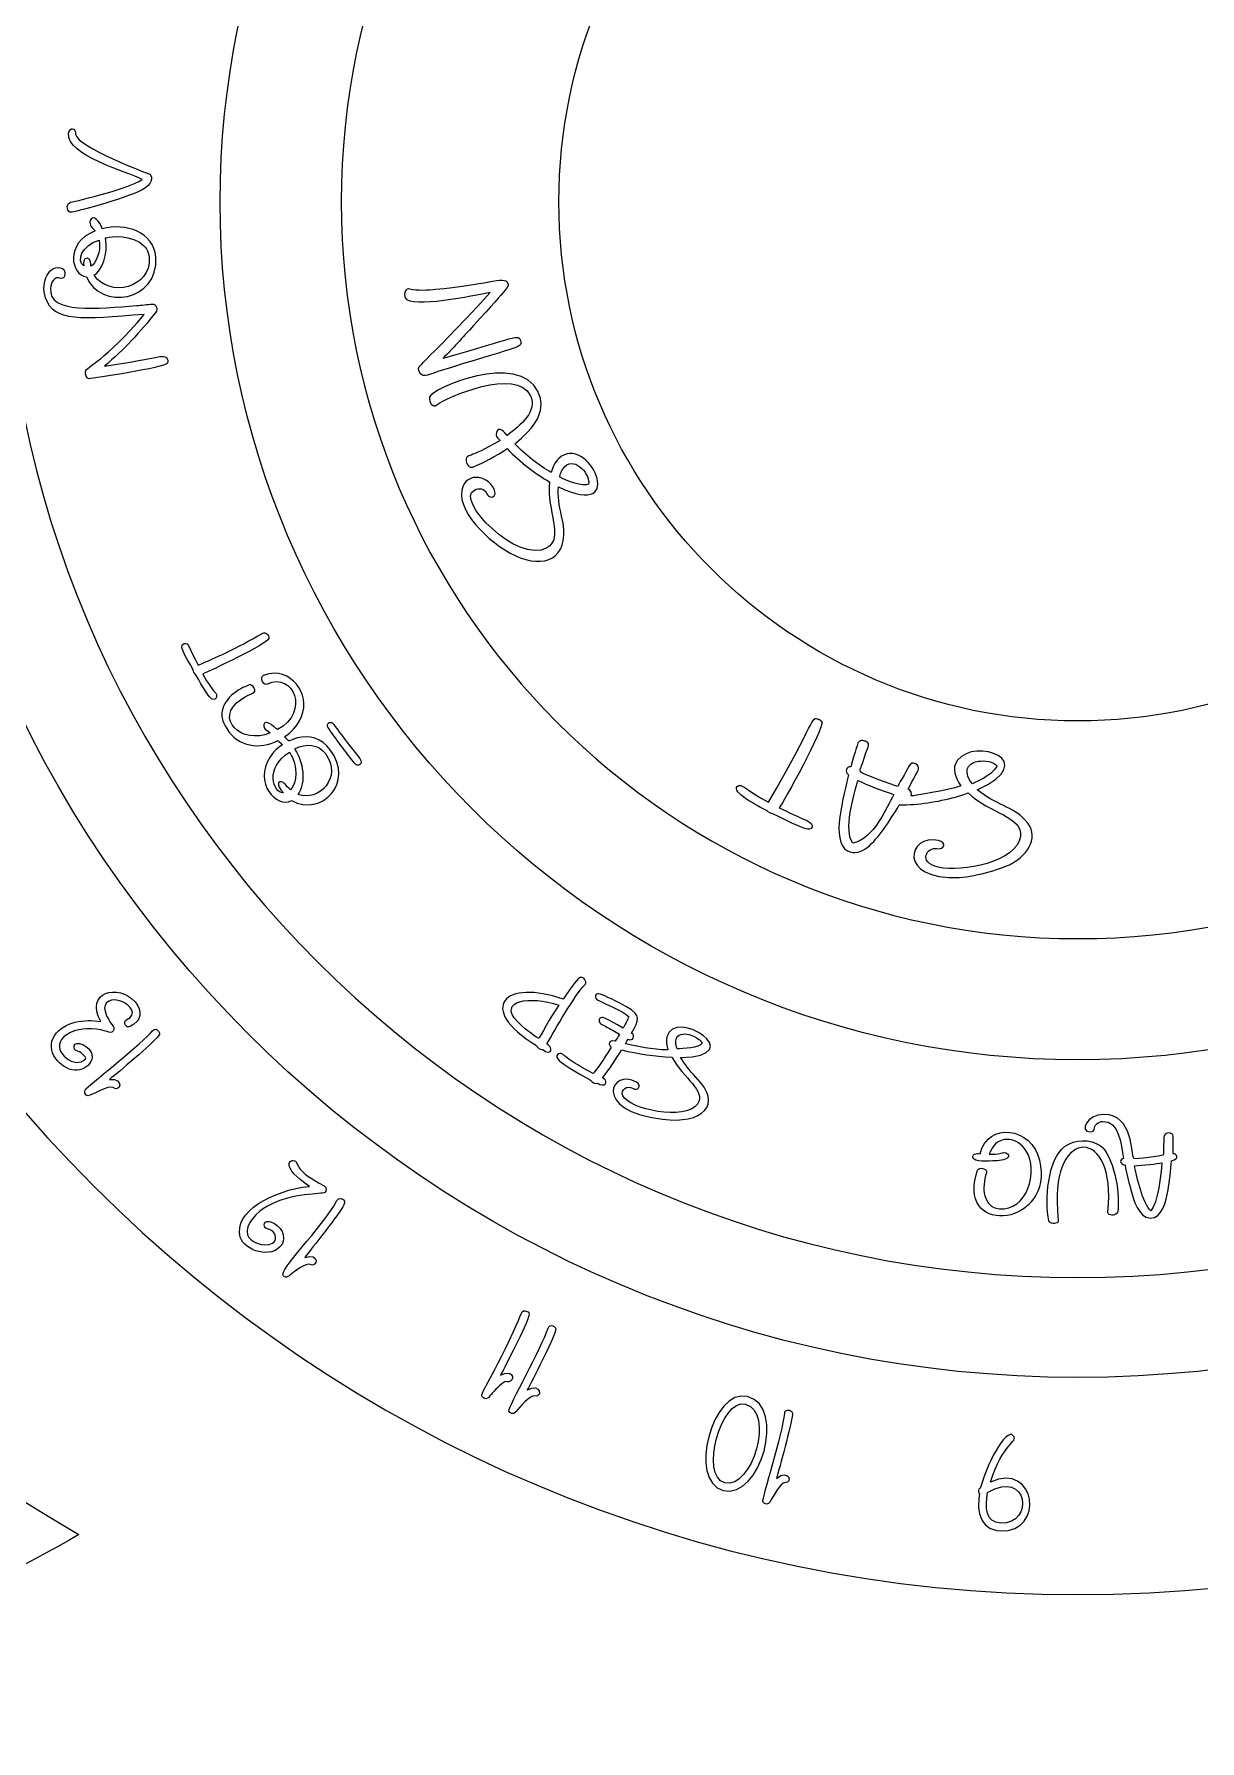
# Model space of a CAD drawing. Header units: inches. Extents: x 0.2 to 23.6, y -0.2 to 8.2.
# Drawn here: x 6.169 to 9.137, y 0.076 to 4.42 of the extents above; entities that cross this region are included whole.
import ezdxf

# ---------------------------------------------------------------- set-up
doc = ezdxf.new("R2010")
doc.units = ezdxf.units.IN
doc.header["$MEASUREMENT"] = 0
doc.layers.add('_U+0421_U+043B_U+043E_U+0439 1', color=7, linetype='Continuous')

msp = doc.modelspace()

# ---------------------------------------------------------------- linework, layer by layer
at = {"layer": '_U+0421_U+043B_U+043E_U+0439 1', "color": 1, "lineweight": 9, "true_color": 0xff0000}
for points, knots in [([(4.3278, 3.9861), (4.3278, 5.4306), (5.1153, 6.6944), (6.2833, 7.3708), (5.7083, 7.7042), (5.0403, 7.8958), (4.3278, 7.8958), (2.1722, 7.8958), (0.4181, 6.1417), (0.4181, 3.9861), (0.4181, 1.8306), (2.1722, 0.0764), (4.3278, 0.0764), (5.0389, 0.0764), (5.7069, 0.2681), (6.2833, 0.6014), (5.1153, 1.2778), (4.3278, 2.5417), (4.3278, 3.9861)], [0, 0, 0, 0, 1, 1, 1, 2, 2, 2, 3, 3, 3, 4, 4, 4, 5, 5, 5, 6, 6, 6, 6]), ([(8.8264, 0.4486), (6.8722, 0.4486), (5.2819, 2.0389), (5.2819, 3.9931), (5.2819, 5.9472), (6.8722, 7.5375), (8.8264, 7.5375), (10.7806, 7.5375), (12.3708, 5.9472), (12.3708, 3.9931), (12.3722, 2.0389), (10.7819, 0.4486), (8.8264, 0.4486)], [0, 0, 0, 0, 1, 1, 1, 2, 2, 2, 3, 3, 3, 4, 4, 4, 4]), ([(8.8264, 6.9847), (7.1764, 6.9847), (5.8347, 5.6431), (5.8347, 3.9931), (5.8347, 2.3431), (7.1764, 1.0014), (8.8264, 1.0014), (10.4764, 1.0014), (11.8181, 2.3431), (11.8181, 3.9931), (11.8181, 5.6431), (10.4764, 6.9847), (8.8264, 6.9847)], [0, 0, 0, 0, 1, 1, 1, 2, 2, 2, 3, 3, 3, 4, 4, 4, 4]), ([(8.8264, 1.2556), (7.3167, 1.2556), (6.0889, 2.4833), (6.0889, 3.9931), (6.0889, 5.5028), (7.3181, 6.7306), (8.8264, 6.7306), (10.3361, 6.7306), (11.5639, 5.5028), (11.5639, 3.9931), (11.5639, 2.4833), (10.3361, 1.2556), (8.8264, 1.2556)], [0, 0, 0, 0, 1, 1, 1, 2, 2, 2, 3, 3, 3, 4, 4, 4, 4]), ([(8.8264, 6.1764), (7.6222, 6.1764), (6.6431, 5.1972), (6.6431, 3.9931), (6.6431, 2.7889), (7.6222, 1.8097), (8.8264, 1.8097), (10.0306, 1.8097), (11.0097, 2.7889), (11.0097, 3.9931), (11.0097, 5.1972), (10.0306, 6.1764), (8.8264, 6.1764)], [0, 0, 0, 0, 1, 1, 1, 2, 2, 2, 3, 3, 3, 4, 4, 4, 4]), ([(8.8264, 2.1181), (7.7931, 2.1181), (6.9514, 2.9597), (6.9514, 3.9931), (6.9514, 5.0264), (7.7931, 5.8681), (8.8264, 5.8681), (9.8597, 5.8681), (10.7014, 5.0264), (10.7014, 3.9931), (10.7014, 2.9597), (9.8611, 2.1181), (8.8264, 2.1181)], [0, 0, 0, 0, 1, 1, 1, 2, 2, 2, 3, 3, 3, 4, 4, 4, 4]), ([(8.8264, 5.3139), (8.0972, 5.3139), (7.5056, 4.7208), (7.5056, 3.9931), (7.5056, 3.2653), (8.0986, 2.6722), (8.8264, 2.6722), (9.5556, 2.6722), (10.1472, 3.2653), (10.1472, 3.9931), (10.1472, 4.7208), (9.5556, 5.3139), (8.8264, 5.3139)], [0, 0, 0, 0, 1, 1, 1, 2, 2, 2, 3, 3, 3, 4, 4, 4, 4])]:
    msp.add_open_spline(points, degree=3, knots=knots, dxfattribs=at)
at = {"layer": '_U+0421_U+043B_U+043E_U+0439 1', "lineweight": 0}
for points, knots in [([(6.275, 4.1653), (6.2764, 4.1819), (6.2597, 4.1847), (6.2569, 4.1681), (6.2514, 4.1097), (6.4083, 4.0708), (6.4444, 4.05), (6.4042, 4.0236), (6.2597, 3.9917), (6.2611, 3.9917), (6.2486, 3.9875), (6.2542, 3.9639), (6.2639, 3.9667), (6.2681, 3.9667), (6.3958, 3.9986), (6.4444, 4.0236), (6.4694, 4.0361), (6.4722, 4.0556), (6.4639, 4.0639), (6.4597, 4.0653), (6.2806, 4.1319), (6.275, 4.1653)], [0, 0, 0, 0, 1, 1, 1, 2, 2, 2, 3, 3, 3, 4, 4, 4, 5, 5, 5, 6, 6, 6, 7, 7, 7, 7]), ([(6.325, 3.9194), (6.3194, 3.9264), (6.3083, 3.9333), (6.3125, 3.9458), (6.3194, 3.9639), (6.3361, 3.9431), (6.3431, 3.925), (6.4028, 3.9403), (6.4736, 3.9167), (6.4792, 3.8528), (6.4875, 3.7389), (6.3375, 3.7167), (6.3028, 3.8028), (6.2639, 3.8056), (6.2458, 3.8889), (6.325, 3.9194)], [0, 0, 0, 0, 1, 1, 1, 2, 2, 2, 3, 3, 3, 4, 4, 4, 5, 5, 5, 5]), ([(6.3222, 3.8069), (6.3597, 3.7486), (6.4681, 3.7736), (6.4625, 3.8514), (6.4611, 3.8681), (6.4528, 3.8806), (6.4375, 3.8903), (6.4, 3.9139), (6.3528, 3.9014), (6.3514, 3.9014), (6.3597, 3.8597), (6.3403, 3.8167), (6.3222, 3.8069)], [0, 0, 0, 0, 1, 1, 1, 2, 2, 2, 3, 3, 3, 4, 4, 4, 4]), ([(6.2958, 3.8306), (6.2944, 3.8389), (6.2944, 3.85), (6.3042, 3.85), (6.3139, 3.85), (6.3139, 3.8333), (6.3139, 3.8292), (6.3264, 3.8361), (6.3403, 3.8667), (6.3347, 3.8958), (6.2889, 3.8819), (6.2778, 3.8431), (6.2958, 3.8306)], [0, 0, 0, 0, 1, 1, 1, 2, 2, 2, 3, 3, 3, 4, 4, 4, 4]), ([(6.3486, 3.575), (6.3972, 3.6167), (6.4403, 3.6625), (6.4792, 3.7125), (6.4847, 3.7194), (6.4806, 3.7333), (6.4708, 3.7333), (6.4583, 3.7319), (6.4417, 3.7306), (6.4306, 3.7292), (6.3319, 3.7222), (6.2056, 3.7069), (6.2111, 3.7736), (6.2125, 3.7875), (6.2208, 3.8056), (6.2375, 3.7986), (6.25, 3.7958), (6.2514, 3.8181), (6.2417, 3.8236), (6.2083, 3.8375), (6.1847, 3.7889), (6.1986, 3.7486), (6.2194, 3.6861), (6.2903, 3.6944), (6.45, 3.7069), (6.3486, 3.5861), (6.3028, 3.575), (6.3, 3.5611), (6.2986, 3.5542), (6.3028, 3.5431), (6.3097, 3.5431), (6.3181, 3.5431), (6.5042, 3.5722), (6.5083, 3.5819), (6.5097, 3.5847), (6.5097, 3.5875), (6.5097, 3.5903), (6.5028, 3.6097), (6.4972, 3.5972), (6.3486, 3.575)], [0, 0, 0, 0, 1, 1, 1, 2, 2, 2, 3, 3, 3, 4, 4, 4, 5, 5, 5, 6, 6, 6, 7, 7, 7, 8, 8, 8, 9, 9, 9, 10, 10, 10, 11, 11, 11, 12, 12, 12, 13, 13, 13, 13]), ([(7.4083, 3.6389), (7.4028, 3.6583), (7.4, 3.6486), (7.2111, 3.5958), (7.2347, 3.6194), (7.2583, 3.6458), (7.2889, 3.6792), (7.3819, 3.7819), (7.3792, 3.7778), (7.375, 3.7875), (7.3694, 3.8056), (7.3139, 3.7806), (7.1917, 3.7708), (7.1764, 3.7694), (7.1417, 3.7667), (7.1264, 3.7722), (7.1167, 3.7764), (7.1097, 3.7597), (7.1153, 3.7486), (7.1278, 3.7208), (7.2903, 3.7542), (7.3306, 3.7625), (7.1458, 3.5611), (7.1431, 3.5792), (7.15, 3.5611), (7.1569, 3.5444), (7.1681, 3.5514), (7.1972, 3.5611), (7.3931, 3.6236), (7.4139, 3.6208), (7.4083, 3.6389)], [0, 0, 0, 0, 1, 1, 1, 2, 2, 2, 3, 3, 3, 4, 4, 4, 5, 5, 5, 6, 6, 6, 7, 7, 7, 8, 8, 8, 9, 9, 9, 10, 10, 10, 10]), ([(7.475, 3.1125), (7.5194, 3.1389), (7.4736, 3.2056), (7.4819, 3.2806), (7.4458, 3.3014), (7.4083, 3.3292), (7.3736, 3.3653), (7.3431, 3.3444), (7.3181, 3.3319), (7.2861, 3.3181), (7.2792, 3.3153), (7.2667, 3.325), (7.2694, 3.3389), (7.2722, 3.3514), (7.2722, 3.3375), (7.3556, 3.3861), (7.3458, 3.3958), (7.3458, 3.3986), (7.3458, 3.4014), (7.3458, 3.4083), (7.3486, 3.4153), (7.3556, 3.4139), (7.3625, 3.4125), (7.3639, 3.4097), (7.3736, 3.3986), (7.4083, 3.4236), (7.4514, 3.4611), (7.4333, 3.5), (7.3986, 3.5736), (7.2181, 3.4958), (7.1944, 3.4764), (7.1847, 3.4681), (7.1736, 3.4833), (7.1764, 3.4958), (7.1806, 3.5194), (7.4028, 3.6139), (7.4528, 3.5097), (7.4514, 3.5056), (7.4931, 3.4542), (7.3931, 3.3778), (7.4222, 3.3472), (7.4556, 3.3222), (7.4861, 3.3042), (7.4903, 3.3181), (7.4944, 3.3306), (7.5056, 3.3403), (7.5778, 3.4083), (7.6875, 3.1792), (7.5042, 3.2681), (7.5028, 3.2458), (7.5056, 3.2208), (7.5125, 3.1931), (7.5361, 3.0958), (7.4833, 3.0597), (7.4069, 3.0875), (7.3417, 3.1125), (7.2472, 3.1986), (7.2583, 3.2597), (7.2625, 3.2847), (7.2833, 3.2944), (7.3014, 3.2917), (7.3278, 3.2875), (7.3444, 3.2639), (7.3431, 3.25), (7.3417, 3.2417), (7.3347, 3.2403), (7.3292, 3.2431), (7.3194, 3.2472), (7.3222, 3.2597), (7.3083, 3.2625), (7.3028, 3.2639), (7.2972, 3.2639), (7.2903, 3.2597), (7.2389, 3.2375), (7.4, 3.0694), (7.475, 3.1125)], [0, 0, 0, 0, 1, 1, 1, 2, 2, 2, 3, 3, 3, 4, 4, 4, 5, 5, 5, 6, 6, 6, 7, 7, 7, 8, 8, 8, 9, 9, 9, 10, 10, 10, 11, 11, 11, 12, 12, 12, 13, 13, 13, 14, 14, 14, 15, 15, 15, 16, 16, 16, 17, 17, 17, 18, 18, 18, 19, 19, 19, 20, 20, 20, 21, 21, 21, 22, 22, 22, 23, 23, 23, 24, 24, 24, 25, 25, 25, 25]), ([(7.5069, 3.2931), (7.525, 3.2833), (7.5681, 3.2667), (7.5806, 3.275), (7.5875, 3.2944), (7.5486, 3.3472), (7.5208, 3.3194), (7.5125, 3.3125), (7.5083, 3.2986), (7.5069, 3.2931)], [0, 0, 0, 0, 1, 1, 1, 2, 2, 2, 3, 3, 3, 3]), ([(6.5986, 2.7917), (6.6153, 2.7986), (6.7653, 2.8681), (6.7667, 2.8819), (6.7681, 2.8917), (6.7583, 2.9), (6.7514, 2.8958), (6.6833, 2.8556), (6.6319, 2.8333), (6.5875, 2.8139), (6.5625, 2.8583), (6.5639, 2.8722), (6.5514, 2.8694), (6.5306, 2.8667), (6.5722, 2.8125), (6.575, 2.7986), (6.5764, 2.7944), (6.5792, 2.7917), (6.5806, 2.7903), (6.6, 2.7569), (6.6153, 2.7306), (6.6222, 2.7278), (6.6347, 2.7222), (6.6375, 2.7403), (6.6292, 2.7458), (6.6236, 2.75), (6.6028, 2.7833), (6.5986, 2.7917)], [0, 0, 0, 0, 1, 1, 1, 2, 2, 2, 3, 3, 3, 4, 4, 4, 5, 5, 5, 6, 6, 6, 7, 7, 7, 8, 8, 8, 9, 9, 9, 9]), ([(6.6597, 2.6528), (6.6361, 2.6889), (6.6486, 2.7222), (6.6847, 2.7472), (6.7, 2.7583), (6.7153, 2.7625), (6.7167, 2.7639), (6.7208, 2.7653), (6.7278, 2.7611), (6.7292, 2.7569), (6.7375, 2.7403), (6.7236, 2.7458), (6.6972, 2.7278), (6.6236, 2.6778), (6.6986, 2.6111), (6.7708, 2.6417), (6.7625, 2.6486), (6.7583, 2.6486), (6.7556, 2.6542), (6.7528, 2.6597), (6.7542, 2.6667), (6.7597, 2.6681), (6.7653, 2.6694), (6.7764, 2.6611), (6.7889, 2.65), (6.8736, 2.6958), (6.8278, 2.7972), (6.7639, 2.7667), (6.7597, 2.7639), (6.7528, 2.7681), (6.75, 2.7722), (6.7458, 2.7792), (6.7486, 2.7861), (6.7528, 2.7875), (6.7597, 2.7889), (6.7833, 2.8014), (6.8125, 2.7861), (6.8639, 2.7583), (6.8792, 2.6806), (6.8069, 2.6319), (6.8236, 2.6139), (6.8139, 2.6222), (6.8403, 2.6292), (6.8681, 2.6361), (6.9014, 2.6292), (6.9236, 2.5986), (6.9861, 2.5153), (6.9014, 2.4278), (6.825, 2.4694), (6.7861, 2.4486), (6.7278, 2.5153), (6.7694, 2.5792), (6.7833, 2.6014), (6.8, 2.6097), (6.8014, 2.6111), (6.7986, 2.6139), (6.7944, 2.6181), (6.7903, 2.6222), (6.7444, 2.5986), (6.6889, 2.6056), (6.6597, 2.6528)], [0, 0, 0, 0, 1, 1, 1, 2, 2, 2, 3, 3, 3, 4, 4, 4, 5, 5, 5, 6, 6, 6, 7, 7, 7, 8, 8, 8, 9, 9, 9, 10, 10, 10, 11, 11, 11, 12, 12, 12, 13, 13, 13, 14, 14, 14, 15, 15, 15, 16, 16, 16, 17, 17, 17, 18, 18, 18, 19, 19, 19, 20, 20, 20, 20]), ([(6.9264, 2.6681), (6.9181, 2.6708), (6.9125, 2.6611), (6.9194, 2.6528), (6.9444, 2.6167), (6.9583, 2.6), (6.9847, 2.5653), (6.9944, 2.5528), (7.0083, 2.5639), (6.9986, 2.5764), (6.9292, 2.6639), (6.9333, 2.6653), (6.9264, 2.6681)], [0, 0, 0, 0, 1, 1, 1, 2, 2, 2, 3, 3, 3, 4, 4, 4, 4]), ([(8.175, 2.6694), (8.1736, 2.6722), (8.1708, 2.675), (8.1681, 2.6764), (8.1681, 2.6764), (8.1667, 2.675), (8.1667, 2.675), (8.1667, 2.675), (8.1667, 2.6764), (8.1667, 2.6764), (8.1472, 2.6847), (8.1611, 2.675), (8.0389, 2.4653), (7.9792, 2.4972), (7.9708, 2.5153), (7.9597, 2.5056), (7.9444, 2.4917), (8.0083, 2.4569), (8.0361, 2.4431), (8.0403, 2.4389), (8.0458, 2.4361), (8.05, 2.4361), (8.0847, 2.4181), (8.1222, 2.4014), (8.1347, 2.3972), (8.1403, 2.3958), (8.1486, 2.3958), (8.15, 2.4014), (8.1528, 2.4083), (8.1458, 2.4139), (8.1389, 2.4181), (8.1361, 2.4194), (8.1347, 2.4194), (8.1347, 2.4194), (8.1208, 2.425), (8.0847, 2.4417), (8.0667, 2.4514), (8.0764, 2.4639), (8.1819, 2.6542), (8.175, 2.6694)], [0, 0, 0, 0, 1, 1, 1, 2, 2, 2, 3, 3, 3, 4, 4, 4, 5, 5, 5, 6, 6, 6, 7, 7, 7, 8, 8, 8, 9, 9, 9, 10, 10, 10, 11, 11, 11, 12, 12, 12, 13, 13, 13, 13]), ([(6.8333, 2.6014), (6.8556, 2.5667), (6.8639, 2.5181), (6.8417, 2.4847), (6.8944, 2.4653), (6.9556, 2.5292), (6.9111, 2.5889), (6.8931, 2.6139), (6.8625, 2.6153), (6.8333, 2.6014)], [0, 0, 0, 0, 1, 1, 1, 2, 2, 2, 3, 3, 3, 3]), ([(8.6569, 2.3083), (8.6389, 2.2986), (8.5708, 2.2764), (8.525, 2.2736), (8.3653, 2.2667), (8.3944, 2.3861), (8.4722, 2.3681), (8.4944, 2.3625), (8.4861, 2.3431), (8.4681, 2.3472), (8.4444, 2.3528), (8.4167, 2.3125), (8.4722, 2.3), (8.5319, 2.2861), (8.6722, 2.3139), (8.6806, 2.3778), (8.6875, 2.4292), (8.6028, 2.4361), (8.5472, 2.4889), (8.5056, 2.4736), (8.4583, 2.4639), (8.4083, 2.4597), (8.4, 2.4597), (8.3792, 2.4583), (8.3792, 2.4583), (8.3792, 2.4583), (8.3764, 2.4583), (8.3722, 2.4583), (8.3597, 2.4375), (8.3431, 2.4111), (8.3333, 2.3986), (8.3069, 2.3625), (8.2764, 2.3236), (8.2403, 2.3417), (8.1958, 2.3639), (8.2319, 2.4861), (8.2431, 2.5347), (8.2319, 2.5431), (8.2375, 2.5556), (8.2486, 2.5556), (8.2611, 2.6028), (8.2653, 2.6056), (8.2667, 2.6153), (8.2667, 2.6181), (8.2722, 2.6222), (8.2764, 2.6222), (8.2806, 2.6222), (8.2833, 2.6208), (8.2861, 2.6208), (8.3028, 2.6139), (8.2903, 2.6056), (8.2792, 2.5667), (8.2708, 2.5389), (8.2625, 2.5444), (8.3097, 2.5264), (8.3264, 2.5208), (8.3458, 2.5125), (8.3681, 2.5056), (8.3736, 2.5167), (8.3958, 2.5542), (8.3972, 2.5583), (8.4056, 2.5722), (8.425, 2.5611), (8.4208, 2.5486), (8.4194, 2.5444), (8.3972, 2.5028), (8.3944, 2.4986), (8.4014, 2.4958), (8.4056, 2.4875), (8.4028, 2.4819), (8.4028, 2.4819), (8.4083, 2.4819), (8.4083, 2.4819), (8.4083, 2.4819), (8.4931, 2.4944), (8.5292, 2.5069), (8.5153, 2.5278), (8.5042, 2.5514), (8.5208, 2.5722), (8.5639, 2.6306), (8.7361, 2.5708), (8.5708, 2.4972), (8.6181, 2.4569), (8.6611, 2.4556), (8.6931, 2.4194), (8.7306, 2.3792), (8.7028, 2.3347), (8.6569, 2.3083)], [0, 0, 0, 0, 1, 1, 1, 2, 2, 2, 3, 3, 3, 4, 4, 4, 5, 5, 5, 6, 6, 6, 7, 7, 7, 8, 8, 8, 9, 9, 9, 10, 10, 10, 11, 11, 11, 12, 12, 12, 13, 13, 13, 14, 14, 14, 15, 15, 15, 16, 16, 16, 17, 17, 17, 18, 18, 18, 19, 19, 19, 20, 20, 20, 21, 21, 21, 22, 22, 22, 23, 23, 23, 24, 24, 24, 25, 25, 25, 26, 26, 26, 27, 27, 27, 28, 28, 28, 29, 29, 29, 29]), ([(6.8042, 2.4889), (6.7819, 2.5125), (6.7931, 2.5194), (6.8014, 2.5167), (6.8083, 2.5139), (6.8083, 2.5083), (6.8222, 2.4972), (6.8389, 2.5153), (6.8431, 2.5556), (6.8194, 2.5931), (6.7569, 2.5514), (6.7764, 2.4903), (6.8042, 2.4889)], [0, 0, 0, 0, 1, 1, 1, 2, 2, 2, 3, 3, 3, 4, 4, 4, 4]), ([(8.5583, 2.5125), (8.5806, 2.5222), (8.5972, 2.5319), (8.6069, 2.5403), (8.6181, 2.5514), (8.6208, 2.5556), (8.6208, 2.5583), (8.6139, 2.5681), (8.5875, 2.5722), (8.5736, 2.5694), (8.5403, 2.5653), (8.5361, 2.5389), (8.5583, 2.5125)], [0, 0, 0, 0, 1, 1, 1, 2, 2, 2, 3, 3, 3, 4, 4, 4, 4]), ([(8.3583, 2.4847), (8.3264, 2.4958), (8.2917, 2.5083), (8.2667, 2.5208), (8.2569, 2.4875), (8.2292, 2.3903), (8.2542, 2.3611), (8.3056, 2.3694), (8.3403, 2.4528), (8.3583, 2.4847)], [0, 0, 0, 0, 1, 1, 1, 2, 2, 2, 3, 3, 3, 3]), ([(6.2931, 1.8486), (6.2681, 1.8611), (6.2653, 1.8333), (6.2806, 1.8319), (6.2875, 1.8292), (6.2903, 1.8278), (6.3, 1.8167), (6.3014, 1.8153), (6.3014, 1.8139), (6.3, 1.8125), (6.2764, 1.7833), (6.2153, 1.8292), (6.2389, 1.8611), (6.2542, 1.8819), (6.2875, 1.8903), (6.3153, 1.8889), (6.3542, 1.8875), (6.3625, 1.8722), (6.3708, 1.8833), (6.3792, 1.8944), (6.3597, 1.9), (6.35, 1.9333), (6.3431, 1.9583), (6.3681, 1.9681), (6.3931, 1.9583), (6.4153, 1.9486), (6.4333, 1.925), (6.4056, 1.9125), (6.3931, 1.9056), (6.4042, 1.8889), (6.4139, 1.8944), (6.4431, 1.9083), (6.4458, 1.9347), (6.4264, 1.9569), (6.3847, 2.0042), (6.2972, 1.9833), (6.3389, 1.9069), (6.2986, 1.9153), (6.2444, 1.9056), (6.2222, 1.8722), (6.1944, 1.8319), (6.2375, 1.7861), (6.2722, 1.7833), (6.3069, 1.7792), (6.3417, 1.8236), (6.2931, 1.8486)], [0, 0, 0, 0, 1, 1, 1, 2, 2, 2, 3, 3, 3, 4, 4, 4, 5, 5, 5, 6, 6, 6, 7, 7, 7, 8, 8, 8, 9, 9, 9, 10, 10, 10, 11, 11, 11, 12, 12, 12, 13, 13, 13, 14, 14, 14, 15, 15, 15, 15]), ([(7.5722, 2.0014), (7.5444, 1.9722), (7.4958, 1.8875), (7.475, 1.85), (7.4875, 1.8431), (7.4875, 1.8292), (7.4792, 1.8292), (7.4736, 1.8292), (7.4694, 1.8319), (7.4639, 1.8361), (7.4569, 1.8347), (7.45, 1.8417), (7.4486, 1.8458), (7.2917, 1.9417), (7.3694, 2.0167), (7.5167, 1.9639), (7.5264, 1.9792), (7.5431, 2.0028), (7.5556, 2.0167), (7.5611, 2.0222), (7.5694, 2.0181), (7.5708, 2.0153), (7.5736, 2.0111), (7.5764, 2.0056), (7.5722, 2.0014)], [0, 0, 0, 0, 1, 1, 1, 2, 2, 2, 3, 3, 3, 4, 4, 4, 5, 5, 5, 6, 6, 6, 7, 7, 7, 8, 8, 8, 8]), ([(7.5056, 1.9486), (7.4319, 1.9736), (7.3486, 1.9611), (7.4, 1.9069), (7.4139, 1.8917), (7.4403, 1.8722), (7.4542, 1.8639), (7.4556, 1.8667), (7.4861, 1.9208), (7.5056, 1.9486)], [0, 0, 0, 0, 1, 1, 1, 2, 2, 2, 3, 3, 3, 3]), ([(7.7694, 1.6583), (7.5847, 1.6806), (7.6417, 1.7903), (7.7028, 1.7528), (7.7181, 1.7431), (7.7056, 1.7292), (7.6931, 1.7375), (7.6806, 1.7458), (7.6611, 1.7333), (7.6681, 1.7181), (7.6833, 1.6847), (7.8278, 1.6528), (7.8583, 1.6972), (7.8819, 1.7306), (7.8222, 1.7625), (7.7931, 1.8167), (7.7486, 1.8181), (7.7083, 1.825), (7.6653, 1.8347), (7.6514, 1.8125), (7.6333, 1.7847), (7.6167, 1.7639), (7.6306, 1.7583), (7.6278, 1.7403), (7.6097, 1.7472), (7.6083, 1.7486), (7.6069, 1.7486), (7.6042, 1.75), (7.5972, 1.7472), (7.5889, 1.7528), (7.5861, 1.7583), (7.5597, 1.7722), (7.4778, 1.8153), (7.5056, 1.825), (7.5181, 1.8292), (7.5097, 1.8181), (7.5931, 1.775), (7.6028, 1.7875), (7.6167, 1.8056), (7.6389, 1.8417), (7.6306, 1.8486), (7.6319, 1.8611), (7.6486, 1.8569), (7.6528, 1.8625), (7.6569, 1.8694), (7.6597, 1.875), (7.65, 1.8806), (7.6375, 1.8875), (7.625, 1.8944), (7.6153, 1.9), (7.6125, 1.8986), (7.6097, 1.9042), (7.6069, 1.9083), (7.6069, 1.9153), (7.6125, 1.9167), (7.6194, 1.9194), (7.6264, 1.9139), (7.6694, 1.8903), (7.6736, 1.8986), (7.6792, 1.9097), (7.6833, 1.9194), (7.6722, 1.9333), (7.6042, 1.9597), (7.6014, 1.9639), (7.5944, 1.9722), (7.6014, 1.9806), (7.6111, 1.9764), (7.6208, 1.9736), (7.6542, 1.9583), (7.6778, 1.9444), (7.7167, 1.9222), (7.7097, 1.9125), (7.6903, 1.8778), (7.7014, 1.8708), (7.6944, 1.8556), (7.6819, 1.8625), (7.6792, 1.8583), (7.6778, 1.8556), (7.675, 1.85), (7.7069, 1.8431), (7.7417, 1.8361), (7.7833, 1.8347), (7.7833, 1.8375), (7.7764, 1.8528), (7.7806, 1.8681), (7.8, 1.9444), (7.9958, 1.8194), (7.8153, 1.8153), (7.825, 1.8), (7.8375, 1.7833), (7.8542, 1.7653), (7.9264, 1.6944), (7.8694, 1.6458), (7.7694, 1.6583)], [0, 0, 0, 0, 1, 1, 1, 2, 2, 2, 3, 3, 3, 4, 4, 4, 5, 5, 5, 6, 6, 6, 7, 7, 7, 8, 8, 8, 9, 9, 9, 10, 10, 10, 11, 11, 11, 12, 12, 12, 13, 13, 13, 14, 14, 14, 15, 15, 15, 16, 16, 16, 17, 17, 17, 18, 18, 18, 19, 19, 19, 20, 20, 20, 21, 21, 21, 22, 22, 22, 23, 23, 23, 24, 24, 24, 25, 25, 25, 26, 26, 26, 27, 27, 27, 28, 28, 28, 29, 29, 29, 30, 30, 30, 31, 31, 31, 31]), ([(6.4708, 1.8833), (6.4458, 1.8542), (6.3236, 1.7556), (6.3014, 1.7361), (6.2944, 1.7306), (6.2986, 1.7181), (6.3069, 1.7181), (6.3139, 1.7181), (6.3597, 1.7472), (6.3708, 1.7389), (6.3875, 1.725), (6.4014, 1.7639), (6.3611, 1.7597), (6.3819, 1.7764), (6.4708, 1.85), (6.4861, 1.8708), (6.4903, 1.8764), (6.4889, 1.8806), (6.4847, 1.8847), (6.4833, 1.8861), (6.4764, 1.8917), (6.4708, 1.8833)], [0, 0, 0, 0, 1, 1, 1, 2, 2, 2, 3, 3, 3, 4, 4, 4, 5, 5, 5, 6, 6, 6, 7, 7, 7, 7]), ([(7.8069, 1.8375), (7.8194, 1.8375), (7.8653, 1.8403), (7.8694, 1.8514), (7.8694, 1.8514), (7.8694, 1.8514), (7.8694, 1.8514), (7.8694, 1.8528), (7.8708, 1.8542), (7.8625, 1.8611), (7.8292, 1.8861), (7.7903, 1.8792), (7.8069, 1.8375)], [0, 0, 0, 0, 1, 1, 1, 2, 2, 2, 3, 3, 3, 4, 4, 4, 4]), ([(8.5778, 1.5708), (8.5722, 1.5708), (8.5681, 1.5722), (8.5639, 1.5694), (8.5597, 1.5667), (8.5569, 1.5611), (8.5625, 1.5569), (8.5708, 1.5486), (8.6125, 1.5528), (8.6222, 1.5528), (8.6708, 1.5569), (8.6458, 1.5806), (8.6319, 1.5722), (8.6208, 1.5694), (8.6111, 1.5694), (8.6014, 1.5694), (8.6028, 1.5736), (8.6042, 1.5778), (8.6083, 1.5847), (8.6292, 1.6194), (8.675, 1.6111), (8.6944, 1.5792), (8.7292, 1.525), (8.6958, 1.4236), (8.6264, 1.4306), (8.5861, 1.4347), (8.5806, 1.4847), (8.5944, 1.5222), (8.5958, 1.5278), (8.5903, 1.5319), (8.5847, 1.5333), (8.5708, 1.5361), (8.5694, 1.5236), (8.5681, 1.5167), (8.5236, 1.3583), (8.7681, 1.3875), (8.7292, 1.5542), (8.7097, 1.6389), (8.5972, 1.6528), (8.5778, 1.5708)], [0, 0, 0, 0, 1, 1, 1, 2, 2, 2, 3, 3, 3, 4, 4, 4, 5, 5, 5, 6, 6, 6, 7, 7, 7, 8, 8, 8, 9, 9, 9, 10, 10, 10, 11, 11, 11, 12, 12, 12, 13, 13, 13, 13]), ([(9.0653, 1.5528), (9.0639, 1.5319), (9.0597, 1.4958), (9.0569, 1.4792), (9.0514, 1.4486), (9.0417, 1.4069), (9.0111, 1.4069), (8.9819, 1.4069), (8.9681, 1.4542), (8.9611, 1.4819), (8.9556, 1.5028), (8.95, 1.5208), (8.9472, 1.5417), (8.9306, 1.5458), (8.9347, 1.5569), (8.9431, 1.5583), (8.9375, 1.5972), (8.9306, 1.6542), (8.8903, 1.6528), (8.8847, 1.6528), (8.8792, 1.65), (8.875, 1.6472), (8.8639, 1.6375), (8.875, 1.6264), (8.8569, 1.6264), (8.8319, 1.6264), (8.8486, 1.6708), (8.8931, 1.6708), (8.9681, 1.6708), (8.9625, 1.5681), (8.9694, 1.5583), (8.9736, 1.5556), (9.0389, 1.5653), (9.0444, 1.5667), (9.0444, 1.5778), (9.0458, 1.6111), (9.0458, 1.6139), (9.0472, 1.6264), (9.0694, 1.6264), (9.0694, 1.6153), (9.0694, 1.6139), (9.0694, 1.6069), (9.0694, 1.5708), (9.0778, 1.5708), (9.0875, 1.5569), (9.0653, 1.5528)], [0, 0, 0, 0, 1, 1, 1, 2, 2, 2, 3, 3, 3, 4, 4, 4, 5, 5, 5, 6, 6, 6, 7, 7, 7, 8, 8, 8, 9, 9, 9, 10, 10, 10, 11, 11, 11, 12, 12, 12, 13, 13, 13, 14, 14, 14, 15, 15, 15, 15]), ([(8.8833, 1.5917), (8.8583, 1.6083), (8.8194, 1.6083), (8.7931, 1.5889), (8.7486, 1.5542), (8.7431, 1.4528), (8.7528, 1.4), (8.7542, 1.3931), (8.7722, 1.3903), (8.7764, 1.3972), (8.7778, 1.4), (8.7764, 1.3986), (8.775, 1.4278), (8.7583, 1.6417), (8.9278, 1.6403), (8.9028, 1.4236), (8.9014, 1.4153), (8.9153, 1.4111), (8.9236, 1.4167), (8.9292, 1.4194), (8.9278, 1.4236), (8.9292, 1.4292), (8.9333, 1.475), (8.9181, 1.5667), (8.8833, 1.5917)], [0, 0, 0, 0, 1, 1, 1, 2, 2, 2, 3, 3, 3, 4, 4, 4, 5, 5, 5, 6, 6, 6, 7, 7, 7, 8, 8, 8, 8]), ([(6.7722, 1.3972), (6.7681, 1.3986), (6.7667, 1.3986), (6.7667, 1.3986), (6.7528, 1.4), (6.7514, 1.3806), (6.7639, 1.3792), (6.7667, 1.3778), (6.7681, 1.3792), (6.7736, 1.375), (6.7861, 1.3681), (6.7889, 1.35), (6.7764, 1.3431), (6.7556, 1.3319), (6.7181, 1.3458), (6.7125, 1.3639), (6.7056, 1.3917), (6.7361, 1.4222), (6.7639, 1.4375), (6.8264, 1.4722), (6.9028, 1.4667), (6.9097, 1.4722), (6.9139, 1.475), (6.9153, 1.4847), (6.9083, 1.4889), (6.8333, 1.5278), (6.8444, 1.5431), (6.8347, 1.5514), (6.8208, 1.5611), (6.7944, 1.5375), (6.8708, 1.4875), (6.7764, 1.4778), (6.6764, 1.4236), (6.6944, 1.3583), (6.7056, 1.3236), (6.7736, 1.3014), (6.8, 1.3389), (6.8125, 1.3597), (6.7986, 1.3889), (6.7722, 1.3972)], [0, 0, 0, 0, 1, 1, 1, 2, 2, 2, 3, 3, 3, 4, 4, 4, 5, 5, 5, 6, 6, 6, 7, 7, 7, 8, 8, 8, 9, 9, 9, 10, 10, 10, 11, 11, 11, 12, 12, 12, 13, 13, 13, 13]), ([(9.0403, 1.5472), (9.0306, 1.5458), (8.9917, 1.5403), (8.9708, 1.5403), (8.9764, 1.5111), (8.9917, 1.4458), (9.0125, 1.425), (9.0306, 1.4444), (9.0389, 1.5208), (9.0403, 1.5472)], [0, 0, 0, 0, 1, 1, 1, 2, 2, 2, 3, 3, 3, 3]), ([(6.9542, 1.4556), (6.9528, 1.4556), (6.9444, 1.4597), (6.9403, 1.4514), (6.9014, 1.3792), (6.7889, 1.2736), (6.8042, 1.2597), (6.8111, 1.2514), (6.8194, 1.2611), (6.825, 1.2653), (6.8319, 1.2708), (6.8639, 1.2944), (6.8722, 1.2889), (6.8903, 1.2792), (6.8986, 1.3194), (6.8583, 1.3069), (6.875, 1.3278), (6.9472, 1.4181), (6.9583, 1.4403), (6.9611, 1.4486), (6.9597, 1.4528), (6.9542, 1.4556)], [0, 0, 0, 0, 1, 1, 1, 2, 2, 2, 3, 3, 3, 4, 4, 4, 5, 5, 5, 6, 6, 6, 7, 7, 7, 7]), ([(7.3569, 1.0069), (7.3694, 1.0306), (7.4222, 1.1333), (7.4292, 1.1583), (7.4306, 1.1639), (7.4292, 1.1681), (7.4236, 1.1694), (7.4097, 1.1764), (7.4111, 1.1625), (7.3903, 1.1181), (7.3278, 0.9861), (7.3069, 0.9639), (7.3097, 0.9542), (7.3111, 0.95), (7.3153, 0.9472), (7.3194, 0.9472), (7.3264, 0.9472), (7.3278, 0.9528), (7.3333, 0.9583), (7.3417, 0.9681), (7.3569, 0.9847), (7.3681, 0.9903), (7.3694, 0.9917), (7.3764, 0.9889), (7.3819, 0.9917), (7.3944, 0.9986), (7.3861, 1.0236), (7.3569, 1.0069)], [0, 0, 0, 0, 1, 1, 1, 2, 2, 2, 3, 3, 3, 4, 4, 4, 5, 5, 5, 6, 6, 6, 7, 7, 7, 8, 8, 8, 9, 9, 9, 9]), ([(7.4778, 1.1264), (7.4639, 1.0819), (7.3764, 0.925), (7.3778, 0.9167), (7.3806, 0.9097), (7.3903, 0.9056), (7.3958, 0.9139), (7.4056, 0.925), (7.4319, 0.9569), (7.4431, 0.9542), (7.4639, 0.9486), (7.4611, 0.9889), (7.425, 0.9694), (7.4375, 0.9931), (7.4903, 1.0958), (7.4972, 1.1208), (7.5014, 1.1333), (7.4806, 1.1389), (7.4778, 1.1264)], [0, 0, 0, 0, 1, 1, 1, 2, 2, 2, 3, 3, 3, 4, 4, 4, 5, 5, 5, 6, 6, 6, 6]), ([(7.9236, 0.7139), (7.8333, 0.7375), (7.8958, 0.975), (7.9861, 0.9528), (8.0861, 0.9264), (8.0181, 0.6889), (7.9236, 0.7139)], [0, 0, 0, 0, 1, 1, 1, 2, 2, 2, 2]), ([(7.9806, 0.9333), (7.9181, 0.95), (7.8639, 0.75), (7.9278, 0.7333), (7.9972, 0.7153), (8.0556, 0.9139), (7.9806, 0.9333)], [0, 0, 0, 0, 1, 1, 1, 2, 2, 2, 2]), ([(8.0931, 0.9181), (8.0917, 0.9181), (8.0889, 0.9194), (8.0833, 0.9167), (8.0806, 0.9153), (8.0806, 0.9125), (8.0806, 0.9097), (8.0764, 0.8625), (8.0222, 0.6917), (8.025, 0.6847), (8.0292, 0.6778), (8.0389, 0.6764), (8.0431, 0.6847), (8.05, 0.6986), (8.0722, 0.7361), (8.0806, 0.7333), (8.1028, 0.7319), (8.0903, 0.7708), (8.0597, 0.7444), (8.0667, 0.7694), (8.0972, 0.8806), (8.1, 0.9069), (8.1, 0.9167), (8.0944, 0.9167), (8.0931, 0.9181)], [0, 0, 0, 0, 1, 1, 1, 2, 2, 2, 3, 3, 3, 4, 4, 4, 5, 5, 5, 6, 6, 6, 7, 7, 7, 8, 8, 8, 8]), ([(8.6292, 0.6111), (8.6042, 0.6125), (8.5875, 0.625), (8.5792, 0.6472), (8.5708, 0.6694), (8.575, 0.6903), (8.5764, 0.7056), (8.5736, 0.7083), (8.5736, 0.7111), (8.5736, 0.7139), (8.575, 0.7194), (8.5778, 0.7194), (8.5792, 0.7208), (8.5917, 0.7736), (8.6444, 0.8764), (8.6625, 0.8528), (8.6764, 0.8375), (8.6347, 0.8347), (8.6042, 0.7347), (8.7208, 0.7889), (8.7444, 0.6056), (8.6292, 0.6111)], [0, 0, 0, 0, 1, 1, 1, 2, 2, 2, 3, 3, 3, 4, 4, 4, 5, 5, 5, 6, 6, 6, 7, 7, 7, 7]), ([(8.5972, 0.7083), (8.5903, 0.6708), (8.5917, 0.6319), (8.6306, 0.6306), (8.7153, 0.6264), (8.7014, 0.7708), (8.5972, 0.7083)], [0, 0, 0, 0, 1, 1, 1, 2, 2, 2, 2])]:
    msp.add_open_spline(points, degree=3, knots=knots, dxfattribs=at)

doc.saveas('drawing.dxf')
